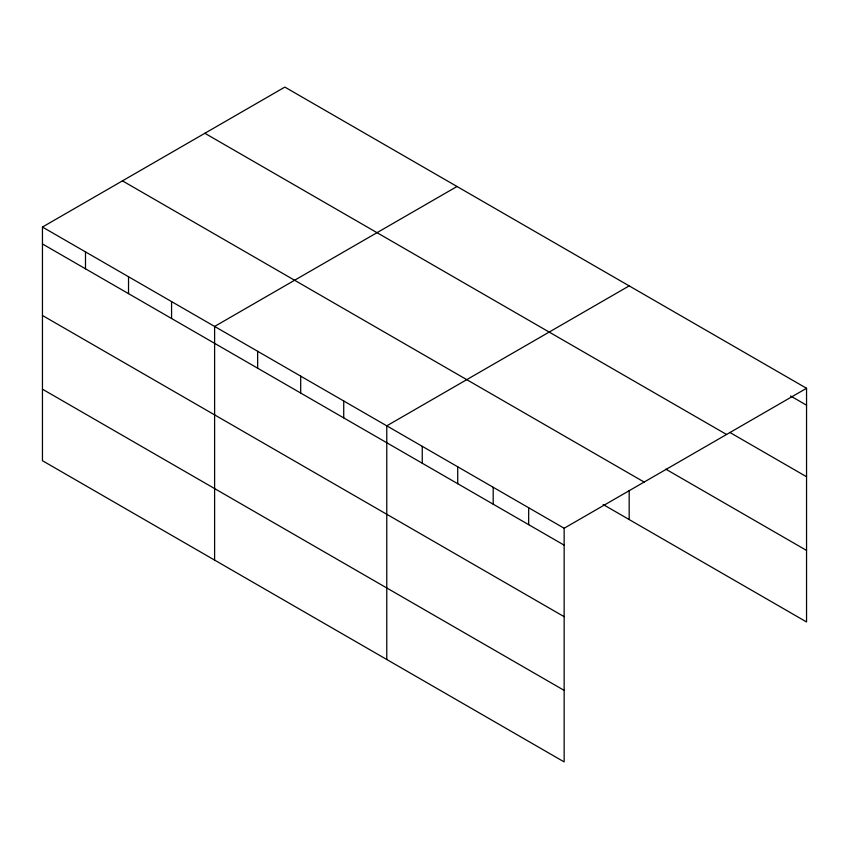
<?xml version="1.0" encoding="UTF-8"?>
<svg xmlns="http://www.w3.org/2000/svg" width="849" height="849" viewBox="0 0 849 849"><rect width="100%" height="100%" fill="white"/><g stroke="black" fill="none" stroke-linecap="round" stroke-linejoin="round"><path stroke-width="1.27" d="M42.45 227.044L564.15 528.248L564.15 761.903L42.45 460.71L42.45 227.044L284.85 87.097L806.55 388.29L806.55 621.956L603.119 504.508M457.017 186.493L214.606 326.441L214.606 560.107M629.173 285.89L386.773 425.837L386.773 659.493M564.15 528.248L806.55 388.29M790.525 395.952L806.55 405.206M729.875 432.459L806.55 476.735M204.864 133.282L726.553 434.476M665.796 469.157L806.55 550.428M122.447 180.858L644.136 482.062M42.45 243.95L564.15 545.154M42.45 315.478L564.15 616.682M42.45 389.182L564.15 690.375M629.173 490.404L629.173 519.546M528.672 507.766L528.672 524.671M493.195 487.284L493.195 504.189M457.717 466.801L457.717 483.707M422.25 446.319L422.25 463.225M343.728 400.983L343.728 417.899M300.695 376.139L300.695 393.045M257.65 351.295L257.65 368.201M171.572 301.597L171.572 318.502M128.528 276.742L128.528 293.648M85.494 251.898L85.494 268.804"/></g></svg>
